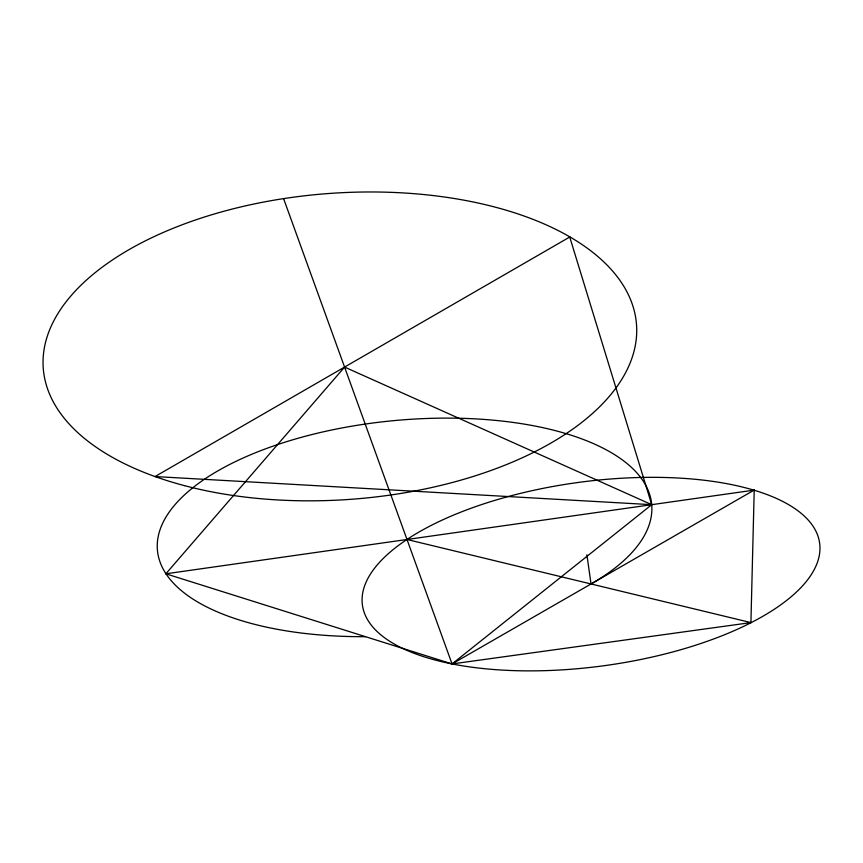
<?xml version="1.0" encoding="UTF-8"?>
<svg xmlns="http://www.w3.org/2000/svg" width="863" height="863" viewBox="0 0 863 863"><rect width="100%" height="100%" fill="white"/><g stroke="black" fill="none" stroke-linecap="round" stroke-linejoin="round"><path stroke-width="1.29" d="M283.603 198.663L452.05 663.938L750.918 622.601L754.219 490.098L165.858 573.798L344.574 367.077L651.727 504.682L452.05 663.938L165.858 573.798M452.05 663.938L754.176 490.087M407.002 539.494L750.918 622.601M586.894 554.769L591.026 583.971A248.242 107.26 -5.3 0 0 529.742 425.06A248.242 107.26 -5.3 0 0 171.715 508.706A248.242 107.26 -5.3 0 0 365.459 636.667M569.731 237.023L155.049 476.549L651.727 504.682L569.731 237.023M482.6 668.491A230.691 92.535 -7.7 0 0 819.85 545.222A230.691 92.535 -7.7 0 0 470.626 508.415A230.691 92.535 -7.7 0 0 482.6 668.491M184.509 485.653A297.433 153.301 -4.2 0 0 636.603 334.822A297.433 153.301 -4.2 0 0 198.468 218.965A297.433 153.301 -4.2 0 0 184.509 485.653"/></g></svg>
